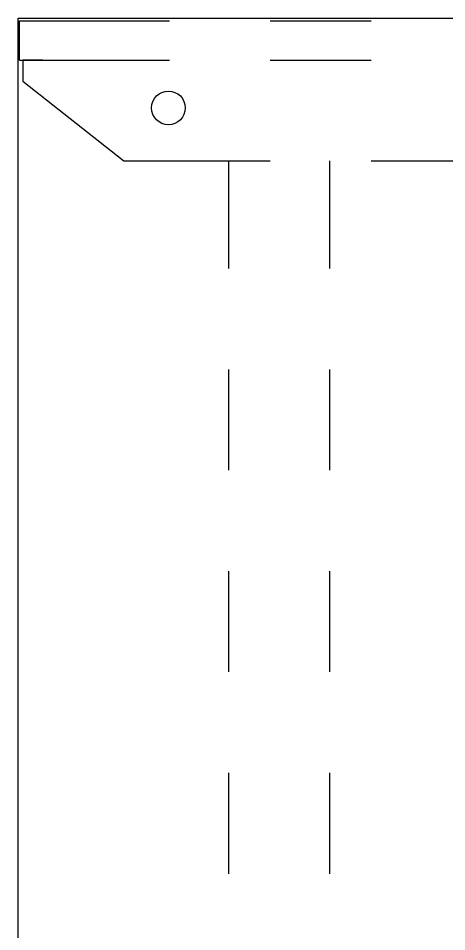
# Model space of a CAD drawing. Header units: inches. Extents: x -2 to 764, y -6 to 562.
# Drawn here: x 457.08 to 469.82, y 476.08 to 503.25 of the extents above; entities that cross this region are included whole.
import ezdxf

# ---------------------------------------------------------------- set-up
doc = ezdxf.new("R2010")
doc.units = ezdxf.units.IN
doc.header["$MEASUREMENT"] = 0
doc.layers.get('0').update_dxf_attribs({"true_color": 0xffffff})
doc.layers.add('TABLE', color=6, linetype='Continuous')

# ---------------------------------------------------------------- blocks, each defined once
blk = doc.blocks.new('UDP1EPS_3696LLNN_0P')
at = {"layer": 'TABLE'}
for p, q in [((-47.94, 18), (47.94, 18)), ((46.698, 17.961), (46.698, 13.5)), ((46.698, 17.961), (47.862, 17.961)), ((47.862, 17.961), (47.862, 13.5)), ((47.94, 18), (47.94, -18)), ((46.073, 17.86), (43.698, 14.863)), ((46.698, 17.86), (46.073, 17.86)), ((46.698, 17.27), (46.698, 17.86)), ((43.698, 14.863), (43.698, 10.5)), ((22.5, 11.734), (25.5, 11.734)), ((28.5, 11.734), (31.5, 11.734)), ((34.5, 11.734), (37.5, 11.734)), ((40.5, 11.734), (43.698, 11.734)), ((46.698, 10.5), (46.698, 7.5)), ((47.862, 10.5), (47.862, 7.5)), ((22.5, 8.725), (25.5, 8.725)), ((28.5, 8.725), (31.5, 8.725)), ((34.5, 8.725), (37.5, 8.725)), ((40.5, 8.725), (43.698, 8.725)), ((43.698, 7.5), (43.698, 4.5))]:
    blk.add_line(p, q, dxfattribs=at)
blk.add_circle((45.275, 13.531, 0.53), 0.5, dxfattribs=at)
blk.add_circle((45.275, 13.531, 0.53), 0.5, dxfattribs=at)
blk.add_circle((45.275, 13.531, 0.53), 0.5, dxfattribs=at)

msp = doc.modelspace()

# ---------------------------------------------------------------- block references
at = {"rotation": 90}
msp.add_blockref('UDP1EPS_3696LLNN_0P', (475.076, 455.308), dxfattribs=at)

doc.saveas('drawing.dxf')
